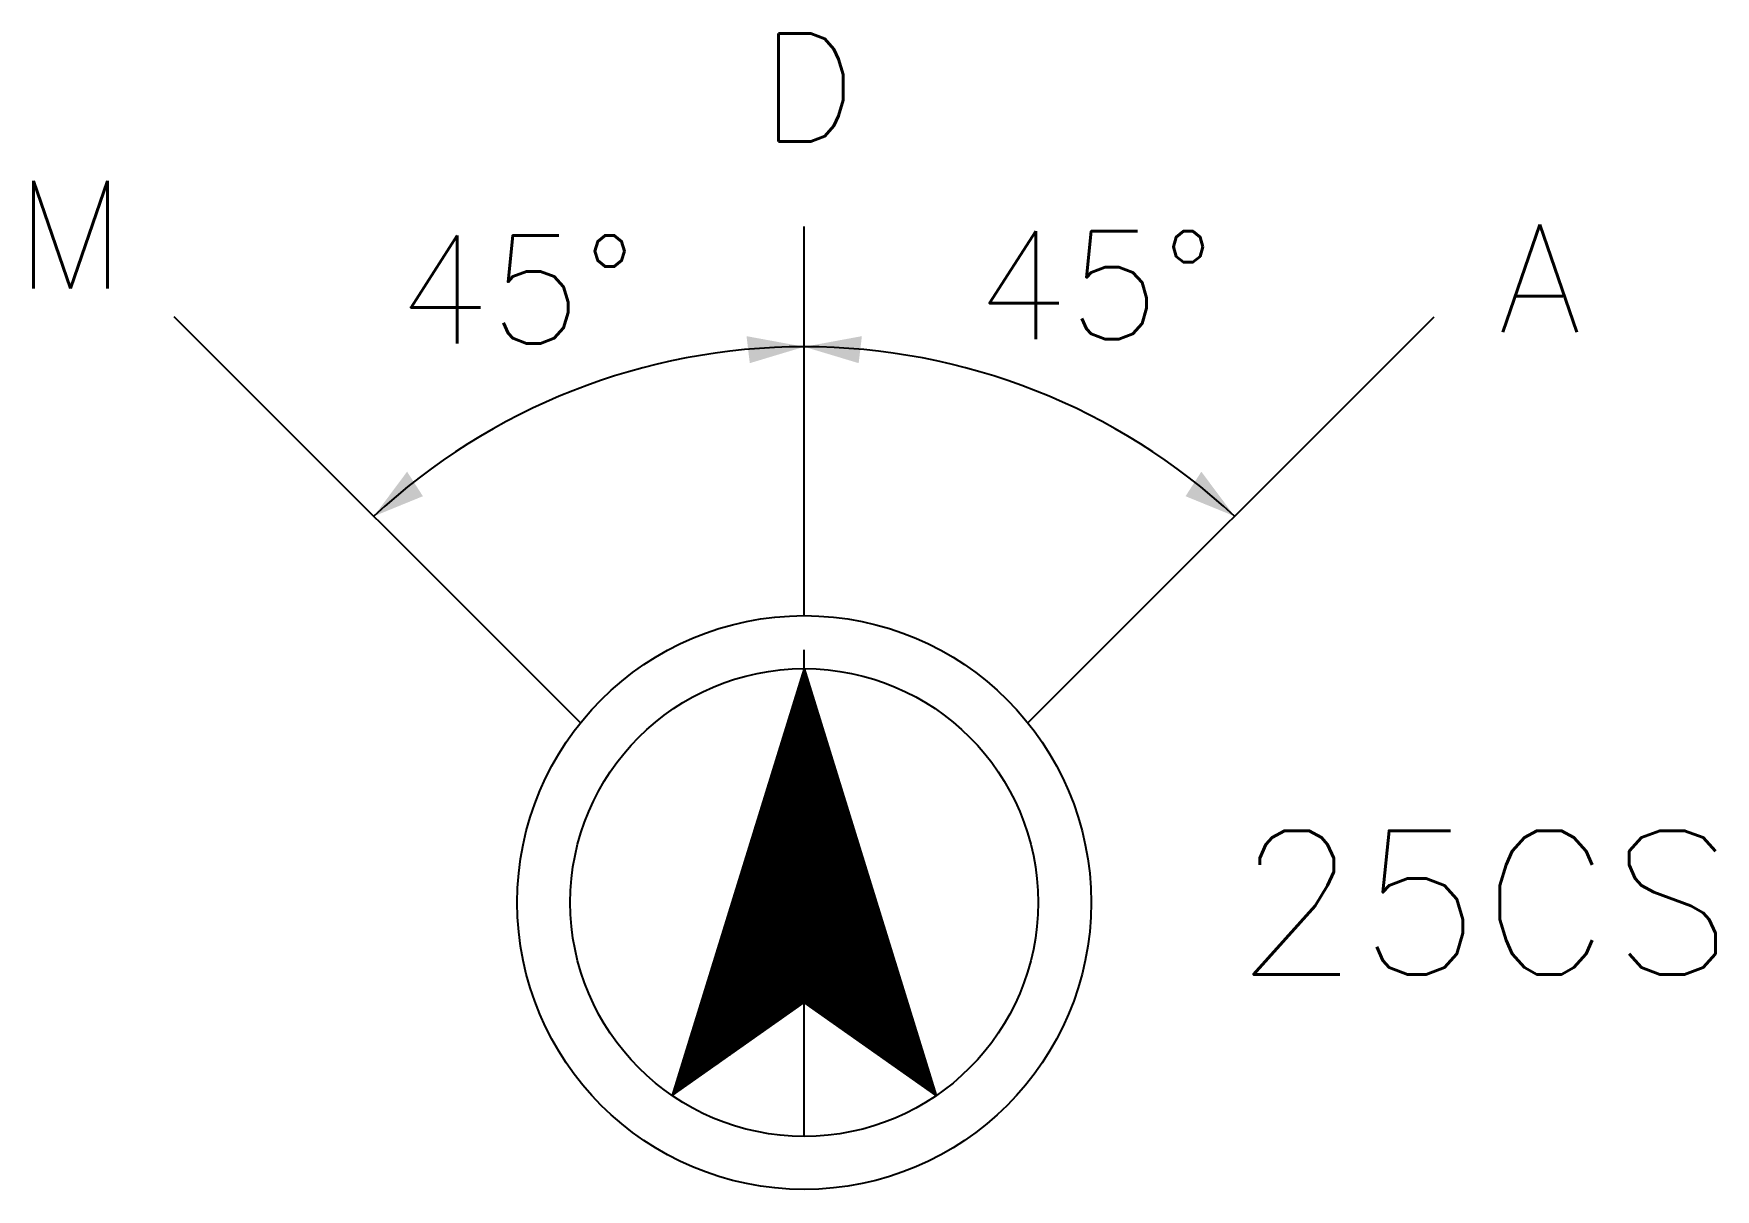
# Model space of a CAD drawing. Extents: x 376.3 to 399.7, y 47 to 63.1.
import ezdxf
from ezdxf.enums import TextEntityAlignment as Align

# ---------------------------------------------------------------- set-up
doc = ezdxf.new("R2010")
doc.units = 0
doc.header["$LTSCALE"] = 10
doc.header["$MEASUREMENT"] = 0
doc.layers.get('0').update_dxf_attribs({"linetype": 'CONTINUOUS'})
doc.styles.add('ROMANS', font='romans', dxfattribs={"height": 0.2})

# ---------------------------------------------------------------- blocks, each defined once
blk = doc.blocks.new('*X0')
at = {"color": 0}
for p, q in [((69.189, 170.695), (69.227, 170.732)), ((69.197, 170.72), (69.227, 170.75)), ((69.205, 170.746), (69.227, 170.767)), ((69.213, 170.771), (69.227, 170.785)), ((69.221, 170.797), (69.227, 170.803)), ((69.227, 170.803), (69.23, 170.806)), ((69.227, 170.785), (69.234, 170.792)), ((69.227, 170.767), (69.238, 170.779)), ((69.227, 170.75), (69.242, 170.765)), ((69.227, 170.732), (69.246, 170.752)), ((69.227, 170.714), (69.251, 170.738)), ((69.118, 170.464), (69.227, 170.573)), ((69.126, 170.49), (69.227, 170.59)), ((69.134, 170.515), (69.227, 170.608)), ((69.142, 170.541), (69.227, 170.626)), ((69.15, 170.567), (69.227, 170.643)), ((69.158, 170.592), (69.227, 170.661)), ((69.166, 170.618), (69.227, 170.679)), ((69.174, 170.643), (69.227, 170.696)), ((69.181, 170.669), (69.227, 170.714)), ((69.227, 170.696), (69.255, 170.725)), ((69.227, 170.679), (69.259, 170.711)), ((69.227, 170.661), (69.263, 170.698)), ((69.227, 170.643), (69.267, 170.684)), ((69.227, 170.626), (69.271, 170.67)), ((69.227, 170.608), (69.276, 170.657)), ((69.227, 170.59), (69.28, 170.643)), ((69.227, 170.573), (69.284, 170.63)), ((69.227, 170.555), (69.288, 170.616)), ((69.227, 170.537), (69.292, 170.603)), ((69.227, 170.52), (69.296, 170.589)), ((69.227, 170.502), (69.301, 170.576)), ((69.047, 170.234), (69.227, 170.414)), ((69.055, 170.26), (69.227, 170.431)), ((69.063, 170.285), (69.227, 170.449)), ((69.071, 170.311), (69.227, 170.467)), ((69.079, 170.336), (69.227, 170.484)), ((69.087, 170.362), (69.227, 170.502)), ((69.094, 170.387), (69.227, 170.52)), ((69.102, 170.413), (69.227, 170.537)), ((69.11, 170.439), (69.227, 170.555)), ((69.227, 170.484), (69.305, 170.562)), ((69.227, 170.467), (69.309, 170.549)), ((69.227, 170.449), (69.313, 170.535)), ((69.227, 170.431), (69.317, 170.522)), ((69.227, 170.414), (69.321, 170.508)), ((69.227, 170.396), (69.326, 170.495)), ((69.227, 170.378), (69.33, 170.481)), ((69.227, 170.361), (69.334, 170.468)), ((69.227, 170.343), (69.338, 170.454)), ((69.227, 170.325), (69.342, 170.441)), ((69.227, 170.308), (69.347, 170.427)), ((69.227, 170.29), (69.351, 170.414)), ((68.976, 170.004), (69.227, 170.255)), ((68.984, 170.029), (69.227, 170.272)), ((68.992, 170.055), (69.227, 170.29)), ((68.999, 170.08), (69.227, 170.308)), ((69.007, 170.106), (69.227, 170.325)), ((69.015, 170.132), (69.227, 170.343)), ((69.023, 170.157), (69.227, 170.361)), ((69.031, 170.183), (69.227, 170.378)), ((69.039, 170.208), (69.227, 170.396)), ((69.227, 170.272), (69.355, 170.4)), ((69.227, 170.255), (69.359, 170.387)), ((69.227, 170.237), (69.363, 170.373)), ((69.227, 170.219), (69.367, 170.36)), ((69.227, 170.202), (69.372, 170.346)), ((69.227, 170.184), (69.376, 170.333)), ((69.227, 170.166), (69.38, 170.319)), ((69.227, 170.148), (69.384, 170.306)), ((69.227, 170.131), (69.388, 170.292)), ((69.227, 170.113), (69.392, 170.279)), ((69.227, 170.095), (69.397, 170.265)), ((69.227, 170.078), (69.401, 170.252)), ((68.905, 169.773), (69.227, 170.095)), ((68.912, 169.799), (69.227, 170.113)), ((68.92, 169.825), (69.227, 170.131)), ((68.928, 169.85), (69.227, 170.148)), ((68.936, 169.876), (69.227, 170.166)), ((68.944, 169.901), (69.227, 170.184)), ((68.952, 169.927), (69.227, 170.202)), ((68.96, 169.952), (69.227, 170.219)), ((68.968, 169.978), (69.227, 170.237)), ((69.227, 170.06), (69.405, 170.238)), ((69.227, 170.042), (69.409, 170.225)), ((69.227, 170.025), (69.413, 170.211)), ((69.227, 170.007), (69.418, 170.198)), ((69.227, 169.989), (69.422, 170.184)), ((69.227, 169.972), (69.426, 170.171)), ((69.227, 169.954), (69.43, 170.157)), ((69.227, 169.936), (69.434, 170.144)), ((69.227, 169.919), (69.438, 170.13)), ((69.227, 169.901), (69.443, 170.117)), ((69.227, 169.883), (69.447, 170.103)), ((68.833, 169.543), (69.227, 169.936)), ((68.841, 169.569), (69.227, 169.954)), ((68.849, 169.594), (69.227, 169.972)), ((68.857, 169.62), (69.227, 169.989)), ((68.865, 169.645), (69.227, 170.007)), ((68.873, 169.671), (69.227, 170.025)), ((68.881, 169.697), (69.227, 170.042)), ((68.889, 169.722), (69.227, 170.06)), ((68.897, 169.748), (69.227, 170.078)), ((69.227, 169.866), (69.451, 170.09)), ((69.227, 169.848), (69.455, 170.076)), ((69.227, 169.83), (69.459, 170.063)), ((69.227, 169.813), (69.463, 170.049)), ((69.227, 169.795), (69.468, 170.036)), ((69.227, 169.777), (69.472, 170.022)), ((69.227, 169.76), (69.476, 170.009)), ((69.227, 169.742), (69.48, 169.995)), ((69.227, 169.724), (69.484, 169.982)), ((69.227, 169.707), (69.488, 169.968)), ((69.227, 169.689), (69.493, 169.955)), ((69.227, 169.671), (69.497, 169.941)), ((68.762, 169.313), (69.227, 169.777)), ((68.77, 169.338), (69.227, 169.795)), ((68.778, 169.364), (69.227, 169.813)), ((68.786, 169.389), (69.227, 169.83)), ((68.794, 169.415), (69.227, 169.848)), ((68.802, 169.441), (69.227, 169.866)), ((68.81, 169.466), (69.227, 169.883)), ((68.817, 169.492), (69.227, 169.901)), ((68.825, 169.517), (69.227, 169.919)), ((69.227, 169.654), (69.501, 169.928)), ((69.227, 169.636), (69.505, 169.914)), ((69.227, 169.618), (69.509, 169.901)), ((69.227, 169.6), (69.514, 169.887)), ((69.227, 169.583), (69.518, 169.874)), ((69.227, 169.565), (69.522, 169.86)), ((69.227, 169.547), (69.526, 169.847)), ((69.227, 169.53), (69.53, 169.833)), ((69.227, 169.512), (69.534, 169.82)), ((69.227, 169.494), (69.539, 169.806)), ((69.227, 169.477), (69.543, 169.793)), ((69.227, 169.459), (69.547, 169.779)), ((68.691, 169.082), (69.227, 169.618)), ((68.699, 169.108), (69.227, 169.636)), ((68.707, 169.134), (69.227, 169.654)), ((68.715, 169.159), (69.227, 169.671)), ((68.723, 169.185), (69.227, 169.689)), ((68.73, 169.21), (69.227, 169.707)), ((68.738, 169.236), (69.227, 169.724)), ((68.746, 169.262), (69.227, 169.742)), ((68.754, 169.287), (69.227, 169.76)), ((69.227, 169.441), (69.551, 169.766)), ((69.227, 169.424), (69.555, 169.752)), ((69.227, 169.406), (69.559, 169.739)), ((69.227, 169.388), (69.564, 169.725)), ((69.227, 169.371), (69.568, 169.712)), ((69.227, 169.353), (69.572, 169.698)), ((69.227, 169.335), (69.576, 169.685)), ((69.227, 169.318), (69.58, 169.671)), ((69.227, 169.3), (69.585, 169.658)), ((69.227, 169.282), (69.589, 169.644)), ((69.227, 169.265), (69.593, 169.631)), ((69.227, 169.247), (69.597, 169.617)), ((68.62, 168.852), (69.227, 169.459)), ((68.628, 168.878), (69.227, 169.477)), ((68.636, 168.903), (69.227, 169.494)), ((68.643, 168.929), (69.227, 169.512)), ((68.651, 168.954), (69.227, 169.53)), ((68.659, 168.98), (69.227, 169.547)), ((68.667, 169.006), (69.227, 169.565)), ((68.675, 169.031), (69.227, 169.583)), ((68.683, 169.057), (69.227, 169.6)), ((69.227, 169.229), (69.601, 169.604)), ((69.227, 169.212), (69.605, 169.59)), ((69.227, 169.194), (69.61, 169.577)), ((69.227, 169.176), (69.614, 169.563)), ((69.227, 169.159), (69.618, 169.55)), ((69.227, 169.141), (69.622, 169.536)), ((69.227, 169.123), (69.626, 169.523)), ((69.227, 169.106), (69.63, 169.509)), ((69.227, 169.088), (69.635, 169.496)), ((69.227, 169.07), (69.639, 169.482)), ((69.227, 169.052), (69.643, 169.469)), ((68.548, 168.622), (69.227, 169.3)), ((68.556, 168.647), (69.227, 169.318)), ((68.564, 168.673), (69.227, 169.335)), ((68.572, 168.699), (69.227, 169.353)), ((68.58, 168.724), (69.227, 169.371)), ((68.588, 168.75), (69.227, 169.388)), ((68.596, 168.775), (69.227, 169.406)), ((68.604, 168.801), (69.227, 169.424)), ((68.612, 168.826), (69.227, 169.441)), ((69.227, 169.035), (69.647, 169.455)), ((69.227, 169.017), (69.651, 169.442)), ((69.227, 168.999), (69.655, 169.428)), ((69.227, 168.982), (69.66, 169.415)), ((69.227, 168.964), (69.664, 169.401)), ((69.227, 168.946), (69.668, 169.388)), ((69.227, 168.929), (69.672, 169.374)), ((69.227, 168.911), (69.676, 169.361)), ((69.227, 168.893), (69.681, 169.347)), ((69.227, 168.876), (69.685, 169.334)), ((69.227, 168.858), (69.689, 169.32)), ((69.227, 168.84), (69.693, 169.307)), ((68.477, 168.391), (69.227, 169.141)), ((68.485, 168.417), (69.227, 169.159)), ((68.493, 168.443), (69.227, 169.176)), ((68.501, 168.468), (69.227, 169.194)), ((68.509, 168.494), (69.227, 169.212)), ((68.517, 168.519), (69.227, 169.229)), ((68.525, 168.545), (69.227, 169.247)), ((68.533, 168.571), (69.227, 169.265)), ((68.541, 168.596), (69.227, 169.282)), ((69.227, 168.823), (69.697, 169.293)), ((69.227, 168.805), (69.701, 169.28)), ((69.227, 168.787), (69.706, 169.266)), ((69.227, 168.77), (69.71, 169.253)), ((69.227, 168.752), (69.714, 169.239)), ((69.227, 168.734), (69.718, 169.226)), ((69.227, 168.717), (69.722, 169.212)), ((69.227, 168.699), (69.726, 169.199)), ((69.227, 168.681), (69.731, 169.185)), ((69.227, 168.664), (69.735, 169.172)), ((69.227, 168.646), (69.739, 169.158)), ((69.227, 168.628), (69.743, 169.145)), ((68.406, 168.161), (69.227, 168.982)), ((68.414, 168.187), (69.227, 168.999)), ((68.422, 168.212), (69.227, 169.017)), ((68.43, 168.238), (69.227, 169.035)), ((68.438, 168.263), (69.227, 169.052)), ((68.446, 168.289), (69.227, 169.07)), ((68.454, 168.315), (69.227, 169.088)), ((68.461, 168.34), (69.227, 169.106)), ((68.469, 168.366), (69.227, 169.123)), ((69.227, 168.611), (69.747, 169.131)), ((69.227, 168.593), (69.752, 169.118)), ((69.227, 168.575), (69.756, 169.104)), ((69.227, 168.557), (69.76, 169.091)), ((69.227, 168.54), (69.764, 169.077)), ((69.227, 168.522), (69.768, 169.064)), ((69.227, 168.504), (69.772, 169.05)), ((69.227, 168.487), (69.777, 169.037)), ((69.227, 168.469), (69.781, 169.023)), ((69.227, 168.451), (69.785, 169.01)), ((69.227, 168.434), (69.789, 168.996)), ((69.227, 168.416), (69.793, 168.983)), ((68.335, 167.931), (69.227, 168.823)), ((68.343, 167.956), (69.227, 168.84)), ((68.351, 167.982), (69.227, 168.858)), ((68.359, 168.008), (69.227, 168.876)), ((68.366, 168.033), (69.227, 168.893)), ((68.374, 168.059), (69.227, 168.911)), ((68.382, 168.084), (69.227, 168.929)), ((68.39, 168.11), (69.227, 168.946)), ((68.398, 168.136), (69.227, 168.964)), ((69.227, 168.398), (69.797, 168.969)), ((69.227, 168.381), (69.802, 168.956)), ((69.227, 168.363), (69.806, 168.942)), ((69.227, 168.345), (69.81, 168.929)), ((69.227, 168.328), (69.814, 168.915)), ((69.227, 168.31), (69.818, 168.902)), ((69.227, 168.292), (69.823, 168.888)), ((69.227, 168.275), (69.827, 168.875)), ((69.227, 168.257), (69.831, 168.861)), ((69.227, 168.239), (69.835, 168.848)), ((69.227, 168.222), (69.839, 168.834)), ((69.227, 168.204), (69.843, 168.821)), ((68.264, 167.7), (69.227, 168.664)), ((68.272, 167.726), (69.227, 168.681)), ((68.279, 167.752), (69.227, 168.699)), ((68.287, 167.777), (69.227, 168.717)), ((68.295, 167.803), (69.227, 168.734)), ((68.303, 167.828), (69.227, 168.752)), ((68.311, 167.854), (69.227, 168.77)), ((68.319, 167.88), (69.227, 168.787)), ((68.327, 167.905), (69.227, 168.805)), ((69.227, 168.186), (69.848, 168.807)), ((69.227, 168.169), (69.852, 168.794)), ((69.227, 168.151), (69.856, 168.78)), ((69.227, 168.133), (69.86, 168.767)), ((69.227, 168.116), (69.864, 168.753)), ((69.227, 168.098), (69.868, 168.74)), ((69.227, 168.08), (69.873, 168.726)), ((69.227, 168.063), (69.877, 168.713)), ((69.227, 168.045), (69.881, 168.699)), ((69.227, 168.027), (69.885, 168.686)), ((69.227, 168.009), (69.889, 168.672)), ((68.192, 167.47), (69.227, 168.504)), ((68.2, 167.496), (69.227, 168.522)), ((68.208, 167.521), (69.227, 168.54)), ((68.216, 167.547), (69.227, 168.557)), ((68.224, 167.573), (69.227, 168.575)), ((68.232, 167.598), (69.227, 168.593)), ((68.24, 167.624), (69.227, 168.611)), ((68.248, 167.649), (69.227, 168.628)), ((68.256, 167.675), (69.227, 168.646)), ((69.227, 167.992), (69.893, 168.659)), ((69.227, 167.974), (69.898, 168.645)), ((69.227, 167.956), (69.902, 168.632)), ((69.227, 167.939), (69.906, 168.618)), ((69.227, 167.921), (69.91, 168.605)), ((69.227, 167.903), (69.914, 168.591)), ((69.227, 167.886), (69.919, 168.578)), ((69.227, 167.868), (69.923, 168.564)), ((69.227, 167.85), (69.927, 168.551)), ((69.227, 167.833), (69.931, 168.537)), ((69.227, 167.815), (69.935, 168.524)), ((69.227, 167.797), (69.939, 168.51)), ((68.121, 167.24), (69.227, 168.345)), ((68.129, 167.265), (69.227, 168.363)), ((68.137, 167.291), (69.227, 168.381)), ((68.145, 167.317), (69.227, 168.398)), ((68.153, 167.342), (69.227, 168.416)), ((68.161, 167.368), (69.227, 168.434)), ((68.169, 167.393), (69.227, 168.451)), ((68.177, 167.419), (69.227, 168.469)), ((68.184, 167.445), (69.227, 168.487)), ((69.227, 167.78), (69.944, 168.497)), ((69.227, 167.762), (69.948, 168.483)), ((69.227, 167.744), (69.952, 168.47)), ((69.227, 167.727), (69.956, 168.456)), ((69.227, 167.709), (69.96, 168.443)), ((69.227, 167.691), (69.964, 168.429)), ((69.227, 167.674), (69.969, 168.416)), ((69.23, 167.66), (69.973, 168.402)), ((69.241, 167.652), (69.977, 168.389)), ((69.251, 167.645), (69.981, 168.375)), ((69.261, 167.638), (69.985, 168.362)), ((69.272, 167.63), (69.99, 168.348)), ((68.05, 167.01), (69.227, 168.186)), ((68.058, 167.035), (69.227, 168.204)), ((68.066, 167.061), (69.227, 168.222)), ((68.074, 167.086), (69.227, 168.239)), ((68.082, 167.112), (69.227, 168.257)), ((68.09, 167.138), (69.227, 168.275)), ((68.097, 167.163), (69.227, 168.292)), ((68.105, 167.189), (69.227, 168.31)), ((68.113, 167.214), (69.227, 168.328)), ((69.282, 167.623), (69.994, 168.335)), ((69.293, 167.616), (69.998, 168.321)), ((69.303, 167.608), (70.002, 168.308)), ((69.313, 167.601), (70.006, 168.294)), ((69.324, 167.594), (70.01, 168.281)), ((69.334, 167.586), (70.015, 168.267)), ((69.344, 167.579), (70.019, 168.254)), ((69.355, 167.572), (70.023, 168.24)), ((69.365, 167.565), (70.027, 168.227)), ((69.375, 167.557), (70.031, 168.213)), ((69.386, 167.55), (70.035, 168.2)), ((69.396, 167.543), (70.04, 168.186)), ((67.986, 166.786), (69.227, 168.027)), ((67.987, 166.805), (69.227, 168.045)), ((67.995, 166.83), (69.227, 168.063)), ((68.002, 166.856), (69.227, 168.08)), ((68.01, 166.882), (69.227, 168.098)), ((68.018, 166.907), (69.227, 168.116)), ((68.026, 166.933), (69.227, 168.133)), ((68.034, 166.958), (69.227, 168.151)), ((68.042, 166.984), (69.227, 168.169)), ((69.407, 167.535), (70.044, 168.173)), ((69.417, 167.528), (70.048, 168.159)), ((69.427, 167.521), (70.052, 168.146)), ((69.438, 167.513), (70.056, 168.132)), ((69.448, 167.506), (70.06, 168.119)), ((69.458, 167.499), (70.065, 168.105)), ((69.469, 167.491), (70.069, 168.092)), ((69.479, 167.484), (70.073, 168.078)), ((69.489, 167.477), (70.077, 168.065)), ((69.5, 167.469), (70.081, 168.051)), ((69.51, 167.462), (70.086, 168.037)), ((68.046, 166.829), (69.227, 168.009)), ((68.106, 166.871), (69.227, 167.992)), ((68.166, 166.914), (69.227, 167.974)), ((68.226, 166.956), (69.227, 167.956)), ((68.286, 166.998), (69.227, 167.939)), ((68.346, 167.041), (69.227, 167.921)), ((68.407, 167.083), (69.227, 167.903)), ((68.467, 167.126), (69.227, 167.886)), ((68.527, 167.168), (69.227, 167.868)), ((69.52, 167.455), (70.09, 168.024)), ((69.531, 167.447), (70.094, 168.01)), ((69.541, 167.44), (70.098, 167.997)), ((69.552, 167.433), (70.102, 167.983)), ((69.562, 167.426), (70.106, 167.97)), ((69.572, 167.418), (70.111, 167.956)), ((69.583, 167.411), (70.115, 167.943)), ((69.593, 167.404), (70.119, 167.929)), ((69.603, 167.396), (70.123, 167.916)), ((69.614, 167.389), (70.127, 167.902)), ((69.624, 167.382), (70.131, 167.889)), ((69.634, 167.374), (70.136, 167.875)), ((68.587, 167.211), (69.227, 167.85)), ((68.647, 167.253), (69.227, 167.833)), ((68.707, 167.295), (69.227, 167.815)), ((68.767, 167.338), (69.227, 167.797)), ((68.827, 167.38), (69.227, 167.78)), ((68.887, 167.423), (69.227, 167.762)), ((68.947, 167.465), (69.227, 167.744)), ((69.008, 167.508), (69.227, 167.727)), ((69.068, 167.55), (69.227, 167.709)), ((69.645, 167.367), (70.14, 167.862)), ((69.655, 167.36), (70.144, 167.848)), ((69.666, 167.352), (70.148, 167.835)), ((69.676, 167.345), (70.152, 167.821)), ((69.686, 167.338), (70.157, 167.808)), ((69.697, 167.33), (70.161, 167.794)), ((69.707, 167.323), (70.165, 167.781)), ((69.717, 167.316), (70.169, 167.767)), ((69.728, 167.308), (70.173, 167.754)), ((69.738, 167.301), (70.177, 167.74)), ((69.748, 167.294), (70.182, 167.727)), ((69.759, 167.287), (70.186, 167.713)), ((69.128, 167.592), (69.227, 167.691)), ((69.188, 167.635), (69.227, 167.674)), ((69.769, 167.279), (70.19, 167.7)), ((69.78, 167.272), (70.194, 167.686)), ((69.79, 167.265), (70.198, 167.673)), ((69.8, 167.257), (70.202, 167.659)), ((69.811, 167.25), (70.207, 167.646)), ((69.821, 167.243), (70.211, 167.632)), ((69.831, 167.235), (70.215, 167.619)), ((69.842, 167.228), (70.219, 167.605)), ((69.852, 167.221), (70.223, 167.592)), ((69.862, 167.213), (70.227, 167.578)), ((69.873, 167.206), (70.232, 167.565)), ((69.883, 167.199), (70.236, 167.551)), ((69.894, 167.191), (70.24, 167.538)), ((69.904, 167.184), (70.244, 167.524)), ((69.914, 167.177), (70.248, 167.511)), ((69.925, 167.17), (70.253, 167.497)), ((69.935, 167.162), (70.257, 167.484)), ((69.945, 167.155), (70.261, 167.47)), ((69.956, 167.148), (70.265, 167.457)), ((69.966, 167.14), (70.269, 167.443)), ((69.976, 167.133), (70.273, 167.43)), ((69.987, 167.126), (70.278, 167.416)), ((69.997, 167.118), (70.282, 167.403)), ((70.008, 167.111), (70.286, 167.389)), ((70.018, 167.104), (70.29, 167.376)), ((70.028, 167.096), (70.294, 167.362)), ((70.039, 167.089), (70.298, 167.349)), ((70.049, 167.082), (70.303, 167.335)), ((70.059, 167.074), (70.307, 167.322)), ((70.07, 167.067), (70.311, 167.308)), ((70.08, 167.06), (70.315, 167.295)), ((70.09, 167.052), (70.319, 167.281)), ((70.101, 167.045), (70.324, 167.268)), ((70.111, 167.038), (70.328, 167.254)), ((70.122, 167.031), (70.332, 167.241)), ((70.132, 167.023), (70.336, 167.227)), ((70.142, 167.016), (70.34, 167.214)), ((70.153, 167.009), (70.344, 167.2)), ((70.163, 167.001), (70.349, 167.187)), ((70.173, 166.994), (70.353, 167.173)), ((70.184, 166.987), (70.357, 167.16)), ((70.194, 166.979), (70.361, 167.146)), ((70.204, 166.972), (70.365, 167.133)), ((70.215, 166.965), (70.369, 167.119)), ((70.225, 166.957), (70.374, 167.106)), ((70.236, 166.95), (70.378, 167.092)), ((70.246, 166.943), (70.382, 167.079)), ((70.256, 166.935), (70.386, 167.065)), ((70.267, 166.928), (70.39, 167.052)), ((70.277, 166.921), (70.394, 167.038)), ((70.287, 166.914), (70.399, 167.025)), ((70.298, 166.906), (70.403, 167.011)), ((70.308, 166.899), (70.407, 166.998)), ((70.318, 166.892), (70.411, 166.984)), ((70.329, 166.884), (70.415, 166.971)), ((70.339, 166.877), (70.42, 166.957)), ((70.35, 166.87), (70.424, 166.944)), ((70.36, 166.862), (70.428, 166.93)), ((70.37, 166.855), (70.432, 166.917)), ((70.381, 166.848), (70.436, 166.903)), ((70.391, 166.84), (70.44, 166.89)), ((70.401, 166.833), (70.445, 166.876)), ((70.412, 166.826), (70.449, 166.863)), ((70.422, 166.818), (70.453, 166.849)), ((70.432, 166.811), (70.457, 166.836)), ((70.443, 166.804), (70.461, 166.822)), ((70.453, 166.796), (70.465, 166.809)), ((70.464, 166.789), (70.47, 166.795))]:
    blk.add_line(p, q, dxfattribs=at)

msp = doc.modelspace()

# ---------------------------------------------------------------- linework, layer by layer
at = {"color": 7, "linetype": 'Continuous'}
for p, q in [((387, 54.995), (387, 60.413)), ((387, 47.743), (387, 54.517))]:
    msp.add_line(p, q, dxfattribs=at)
for p, q in [((383.885, 53.501), (378.228, 59.158)), ((390.115, 53.501), (395.772, 59.158)), ((387, 54.257), (385.161, 48.311)), ((387, 54.257), (388.839, 48.311)), ((385.161, 48.311), (387, 49.609)), ((388.839, 48.311), (387, 49.609))]:
    msp.add_line(p, q)
for radius in [3.995, 3.257]:
    msp.add_circle((387, 51), radius)
for start, end in [(89.9995, 132.9978), (47.0022, 90.0005)]:
    msp.add_arc((387, 49.952), 8.787, start, end, dxfattribs=at)
for points in [[(387, 58.739), (386.197, 58.887), (386.242, 58.511)], [(387, 58.739), (387.803, 58.887), (387.758, 58.511)], [(381.008, 56.379), (381.471, 57), (381.691, 56.658)], [(392.992, 56.379), (392.529, 57), (392.309, 56.658)]]:
    msp.add_solid(points, dxfattribs=at)

# ---------------------------------------------------------------- block references
at = {"xscale": 1.474326379886548, "yscale": 1.474326379886548, "zscale": 1.474326379886548}
msp.add_blockref('*X0', (284.937, -197.58), dxfattribs=at)

# ---------------------------------------------------------------- texts
at = {"color": 7, "linetype": 'Continuous', "style": 'ROMANS'}
for s, p in [('D', (387.061, 61.6)), ('45%%D', (383.006, 58.787)), ('45%%D', (391.06, 58.847))]:
    msp.add_text(s, height=1.5, dxfattribs=at).set_placement(p, align=Align.CENTER)
for s, p in [('M', (376.014, 59.549)), ('A', (396.662, 58.942))]:
    msp.add_text(s, height=1.5, dxfattribs=at).set_placement(p)
at = {"linetype": 'Continuous', "style": 'ROMANS', "flags": 4}
msp.add_attdef('25CS', text='NOME', height=2, dxfattribs=at).set_placement((393, 51), align=Align.MIDDLE_LEFT)

doc.saveas('drawing.dxf')
